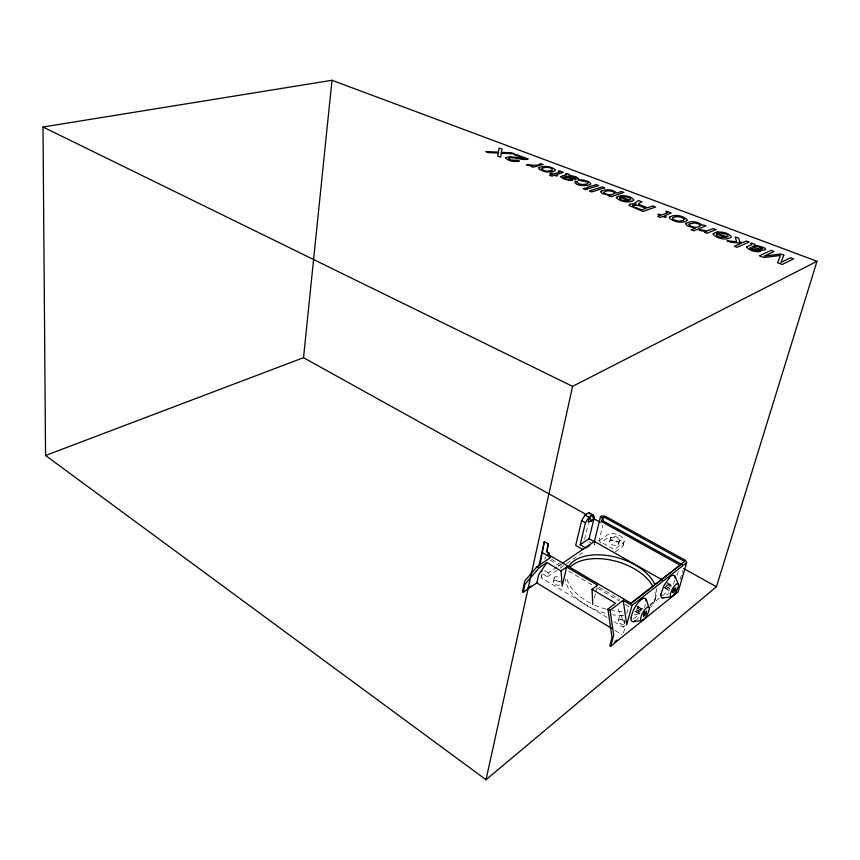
<?xml version="1.0" encoding="UTF-8"?>
<svg xmlns="http://www.w3.org/2000/svg" width="860" height="860" viewBox="0 0 860 860"><rect width="100%" height="100%" fill="white"/><g stroke="black" fill="none" stroke-linecap="round" stroke-linejoin="round"><path stroke-width="0.64" stroke-dasharray="4.3 3.22" d="M607.171 617.534L541.273 577.791L541.628 575.404M544.832 559.226L545.401 556.667M541.273 577.791L542.133 573.932M543.187 574.211L547.487 576.791L548.368 572.932L556.871 567.116M553.324 581.801L554.227 577.942M584.628 539.349L588.38 523.804M594.797 541.94L594.109 544.735L594.647 544.369M598.947 540.875L607.493 534.834A9.342 5.042 15.8 0 1 620.028 535.726A9.342 5.042 15.8 0 1 622.833 543.413L614.223 549.497L598.947 540.875L602.828 525.245M594.378 598.022L595.668 592.895M595.991 591.615L596.969 587.778M609.718 541.488L610.654 537.779M674.767 580.339L673.509 584.262M618.663 544.154A4.665 2.526 15.8 0 0 612.621 540.08A4.665 2.526 15.8 0 0 611.266 544.251A4.665 2.526 15.8 0 0 618.663 544.154L619.619 540.435A4.676 2.526 15.8 0 0 613.567 536.371A4.676 2.526 15.8 0 0 612.212 540.531A4.676 2.526 15.8 0 0 619.608 540.435M623.134 545.487L624.102 541.768M623.457 624.564A4.117 2.429 18 0 1 618.361 620.92L619.404 616.986M613.986 621.651L623.07 627.133L624.736 620.963M626.736 613.556L628.735 606.16M623.489 632.906L625.048 627.155M640.012 613.61L635.701 611.051L637.668 608.213L637.819 605.988L643.226 609.159M654.611 601.011L655.696 597.163M677.271 575.211L678.357 571.438M680.153 579.414L682.732 570.567M645.419 604.462L644.43 607.343M665.231 587.713L667.113 584.972M668.596 593.002L666.747 595.228M638.507 617.458L636.572 619.555M623.07 627.133L625.155 625.478M633.465 618.845L639.7 613.879M650.096 605.591L661.523 596.485M662.566 595.658L669.843 589.853M623.586 621.361L624.166 620.899L624.532 623.5L617.19 606.87M615.416 551.712L621.866 547.132A9.331 5.063 15.8 0 0 619.082 539.424A9.331 5.063 15.8 0 0 606.558 538.543L599.99 543.068M547.487 576.791L559.172 568.761M560.236 568.03L564.482 565.106M566.665 563.601L585.23 550.841M557.936 566.385L561.129 564.203M667.07 582.618L671.692 585.23M667.521 583.521L671.886 586.036M667.919 584.241L671.402 586.219M666.629 584.768L670.886 587.176M588.842 541.746L592.003 543.541M666.231 586.574L670.478 588.982M665.747 586.37L671.069 589.39M664.275 587.208L669.585 590.239M664.479 587.961L669.789 590.981M638.066 606.73L642.388 609.267M637.013 606.268L642.42 609.45M637.668 608.213L641.979 610.75M637.034 608.095L641.356 610.643M551.625 559.258L564.332 566.761M599.011 587.208L619.823 599.474M636.755 609.858L641.076 612.406M636.12 609.751L640.453 612.309M550.207 560.204L561.752 567.019M568.686 571.115L592.938 585.434M597.549 588.165L619.49 601.118M625.263 604.537L629.885 607.257M635.712 611.234L640.044 613.793M634.884 611.342L639.206 613.889M544.477 570.61L548.368 572.932M614.932 630.391L621.737 634.519M654.858 591.583A46.247 26.402 16.7 0 1 650.472 607.439M638.324 613.976A46.247 26.402 16.7 0 1 632.981 615.115M623.091 615.728A46.247 26.402 16.7 0 1 612.46 614.696M604.913 613.029A46.247 26.402 16.7 0 1 565.568 578.974M559.677 584.972A3.934 2.29 15.1 0 1 554.152 583.725A3.934 2.29 15.1 0 1 554.84 580.489A3.934 2.29 15.1 0 1 560.301 581.994M618.361 620.92A4.117 2.429 18 0 1 624.038 620.006M655.933 587.767A46.333 26.327 16.7 0 1 649.988 604.946M641.85 609.31A46.333 26.327 16.7 0 1 634.981 611.062M622.049 611.739A46.333 26.327 16.7 0 1 612.406 610.589M605.934 609.116A46.333 26.327 16.7 0 1 593.475 604.601M590.562 603.183A46.333 26.327 16.7 0 1 566.665 577.049M624.51 620.63A4.128 2.419 17.9 0 1 619.447 617.598A4.128 2.419 17.9 0 1 623.221 615.47M560.58 581.102A3.934 2.29 15.1 0 1 555.474 580.21A3.934 2.29 15.1 0 1 554.883 577.017A3.934 2.29 15.1 0 1 559.838 577.157"/><path stroke-width="1.29" d="M630.993 618.017L631.208 620.716L633.1 621.716M660.846 595.163L660.921 594.26M675.111 578.071C675.917 573.609 670.531 575.157 669.306 577.802M45.559 455.488L303.515 357.685L331.981 80.281L817 261.268L716.434 586.735L486.018 779.719L45.559 455.488L43 127.011L331.981 80.281M538.94 565.869L544.348 541.606L548.282 543.896L547.057 552.077L549.045 553.249L548.605 555.227M539.8 565.45L544.348 541.606M631.025 617.846C632.508 610.568 636.357 603.365 642.291 598.775M660.942 594.088L663.802 585.896L669.177 577.931M542.617 552.829L550.593 557.527L536.984 566.654L524.804 580.951L522.45 591.745L523.235 592.228L524.976 584.273L539.005 567.858L546.917 562.537L561.042 570.911L562.193 586.058L566.697 567.009L597.614 585.219L592.045 589.293L592.766 604.419M486.018 779.719L572.588 386.366L817 261.268M523.235 592.228L536.79 582.929L538.553 575.039L546.917 562.537M546.552 551.561L548.282 543.896M585.918 548.024L580.188 544.745L589.089 538.704L594.4 516.86L592.787 514.721L588.939 512.592L585.101 515.097L581.607 520.601L575.716 545.369L583.112 549.626M580.188 544.745L585.456 522.762L588.949 517.236L592.787 514.721M589.551 517L588.261 522.353L594.153 519.494L592.11 515.323L589.551 517L591.605 521.192M562.193 563.472L594.4 541.434L600.484 516.666L601.667 515.882L605.085 516.129L685.667 560.451L686.645 562.698L678.153 591.809L610.718 646.215L609.858 645.688L612.019 637.561L607.923 609.106L615.588 603.247L592.045 589.293M631.154 603.301L680.174 565.149L601.484 521.558L602.43 517.731L603.688 516.892L684.614 561.472L630.982 603.204L547.637 554.184L549.045 553.249M601.484 521.558L602.742 520.708L603.688 516.892M610.718 646.215L613.664 635.196L610.105 610.407L607.923 609.106M686.645 562.698L631.949 605.44L626.693 624.801L623.242 600.312L610.105 610.407M646.301 613.288L646.473 611.073L643.699 614.223L643.527 616.448L646.301 613.288L644.14 612.019M675.595 589.788L675.82 587.595L673.187 590.605L672.971 592.798L675.595 589.788L673.477 588.584M614.857 641.657L616.867 640.044M634.755 621.006L635.508 620.458M561.042 570.911L566.697 567.009M586.907 547.347L589.863 545.315M527.664 588.175L530.792 586.025M541.209 571.588L541.961 571.083M664.264 597.378L661.716 597.861L660.835 595.313M642.409 598.711C647.408 595.743 647.204 605.505 649.149 607.59M591.927 520.279L594.153 519.494M633.938 621.457L633.186 621.705L641.936 620.511M662.813 598.012L671.402 596.754M43 127.011L572.588 386.366M600.484 516.666L602.43 517.731M602.742 520.708L682.313 564.73M303.515 357.685L586.219 514.506M593.26 518.408L600.301 522.321M683.592 568.514L716.434 586.735M585.101 515.097L588.949 517.236M581.607 520.601L585.456 522.762M594.4 541.434L662.458 580.005M589.089 538.704L594.797 541.94M672.595 590.186L674.713 591.39M671.596 591.336L673.713 592.54M623.242 600.312L631.949 605.44M643.226 613.674L645.387 614.954M536.984 566.654L539.005 567.858M536.79 582.929L611.535 628.327M588.939 512.592L590.024 514.022M674.96 576.254L678.368 584.273M645.763 599.205L646 600.871M570.223 567.17A46.247 26.402 16.7 0 1 612.557 560.419A46.247 26.402 16.7 0 1 652.428 585.649M568.772 566.332A46.333 26.327 16.7 0 1 611.987 556.323A46.333 26.327 16.7 0 1 654.514 583.811M541.381 168.689L544.401 170.667A3.859 1.172 9.8 0 0 547.54 171.151L552.389 170.237C552.313 166.668 543.928 166.722 541.381 168.689M505.605 157.724C508.228 161.573 514.99 161.884 519.408 161.11L517.15 160.261L511.421 160.089L509.077 159.143L508.625 158.132C515.033 156.488 521.644 160.917 528.212 159.025L516.193 154.499L514.656 154.907L524.202 158.509L509.862 156.638L505.605 157.724M713.23 233.899L713.187 234.457C717.519 238.628 725.98 240.746 731.247 237.231L731.344 236.65C728.151 232.49 721.68 231.77 716.724 232.103L725.593 234.038L727.915 235.275L728.108 236.371L727.248 236.994L715.337 232.501L713.23 233.899M577.103 182.245L578.877 183.771L582.403 184.524L586.628 184.04L588.111 182.965A3.547 1.097 10.4 0 0 587.101 181.954L578.21 180.105L580.521 179.869A5.902 1.817 10.3 0 1 584.134 180.213L589.025 181.772L590.874 183.825C588.347 187.104 572.362 185.566 575.265 180.998L577.565 181.869L577.103 182.245M614.975 192.973C612.535 195.854 606.397 195.145 603.741 192.575L603.849 192.135C607.074 190.028 612.116 190.479 614.975 192.973M501.348 153.263L500.713 157.24L497.682 156.09L498.348 153.026L488.663 152.65L485.814 151.564L498.37 152.134L499.058 148.06L502.014 149.167L501.251 152.36L511.657 152.8L514.57 153.897L501.348 153.263M669.435 217.172L670.123 218.913L675.143 221.256A7.568 2.397 11.9 0 0 680.196 222.202L684.603 221.923L687.387 220.117C683.539 215.494 674.724 214 669.435 217.172M616.599 197.295L616.448 197.778C620.49 201.928 628.423 203.207 633.594 200.412L633.809 199.907C631.111 195.908 624.854 195.585 620.383 195.757C623.156 197.52 629.928 195.747 630.692 199.617L629.724 200.165L618.942 196.091L616.599 197.295M578.264 178.461L575.05 179.439L565.192 176.913L563.203 177.268L567.149 179.235L572.556 180.17L569.546 180.428L563.999 179.073L560.354 176.698L566.654 174.58L565.622 173.86L566.804 173.516L569.438 174.494L569.234 175.3L575.781 176.708L578.264 178.461M670.94 213.022L664.199 216.021L666.296 216.817L665.049 217.279L662.952 216.483L660.394 217.44L657.771 216.44L660.329 215.494L657.879 214.559L659.125 214.097L661.587 215.022L667.489 212.828L665.747 211.657L666.93 211.216L670.94 213.022M684.345 219.214L683.066 220.547L679.421 221.117A4.192 1.333 11.9 0 1 676.046 220.601L672.864 219.203L672.692 217.73C676.261 215.924 681.496 216.333 684.345 219.214M689.204 224.062L688.957 224.782C691.698 227.513 697.342 228.405 700.459 225.75L699.223 224.224L694.837 222.923L689.204 224.062M716.38 234.511L716.907 235.887L719.852 237.177L726.012 237.468L716.971 234.049L716.38 234.511M783.825 255.183L780.998 262.45L790.534 257.71L793.608 258.86L782.202 264.482L777.558 262.719L780.471 255.431L763.97 257.548L759.455 255.828L771.076 250.389L774.064 251.518L764.25 256.087L780.676 254.001L783.825 255.183M685.936 223.406L685.882 224.481L688.183 226.191L695.579 228.029L691.117 229.824L693.73 230.813L705.942 225.89L703.48 224.965L702.362 225.417C698.471 221.461 690.741 220.429 685.936 223.406M746.62 246.927C748.942 250.636 756.112 252.442 760.724 251.41L752.64 249.69L750.017 248.422L750.06 247.551C761.562 252.786 775.774 249.292 754.994 245.261L754.822 244.229L751.64 243.047L750.587 243.52L751.995 244.412L746.62 246.927M635.217 202.713L636.056 204.078L631.369 203.745L629.305 204.454L629.23 205.529L643.076 211.485L655.632 206.959L652.826 205.905L647.483 207.819L638.84 204.379L638.561 203.487L641.968 201.821L638.582 200.541L635.217 202.713M601.075 191.243L600.871 192.21L602.709 193.726L609.847 195.413L608.601 195.822L610.987 196.725L623.909 192.436L621.468 191.522L616.77 193.07C612.911 189.34 605.816 188.791 601.075 191.243M538.887 167.721L539.102 169.183L543.348 171.204A6.955 2.118 9.8 0 0 547.992 172.064L553.603 171.613L555.538 169.957C551.292 166.206 544.058 165.367 538.887 167.721M563.042 172.408L555.796 174.913L557.667 175.623L556.334 176.01L554.474 175.3L551.765 176.096L549.433 175.203L552.141 174.408L549.948 173.58L551.271 173.193L553.464 174.032L559.72 172.215L558.269 171.172L559.538 170.807L563.042 172.408M619.576 197.864C619.866 200.896 625.886 200.971 628.423 200.563L620.232 197.456L619.576 197.864M632.595 205.303L633.659 206.755L641.732 209.872L646.053 208.324L637.712 205.26L632.595 205.303M762.583 248.604L759.767 248.992L751.93 246.766L753.844 246.025L757.327 246.272L762.583 248.604M575.329 178.031L572.491 178.278L565.772 176.407L571.115 176.128L575.329 178.031M748.931 242.058L737.117 247.314L734.418 246.282L741.331 243.229L730.505 242.133L726.958 240.789L736.536 241.767L735.268 236.919L738.783 238.242L739.611 242.069L743.051 242.466L746.254 241.047L748.931 242.058M715.832 229.609L707.049 233.232L704.48 232.254L706.006 231.619L699.072 230.319L700.653 229.684L706.942 230.921L713.144 228.599L715.832 229.609M604.644 187.781L591.734 191.92L589.304 190.995L602.236 186.878L604.644 187.781M587.509 189.049L585.692 189.619L583.252 188.684L585.069 188.114L587.509 189.049M598.646 185.524L589.283 188.48L586.842 187.555L596.216 184.61L598.646 185.524M542.821 164.518L533.168 167.205L531.018 166.399L532.706 165.926L526.471 164.787C531.007 164.292 536.006 166.958 540.574 163.679L542.821 164.518M674.208 594.507A7.407 2.257 -61.2 0 0 678.003 583.725A7.407 2.257 -61.2 0 0 670.94 592.346A7.407 2.257 -61.2 0 0 674.208 594.507M644.376 618.749A7.665 2.408 -60.7 0 0 648.978 607.278A7.665 2.408 -60.7 0 0 641.603 615.233A7.665 2.408 -60.7 0 0 644.376 618.749"/></g></svg>
